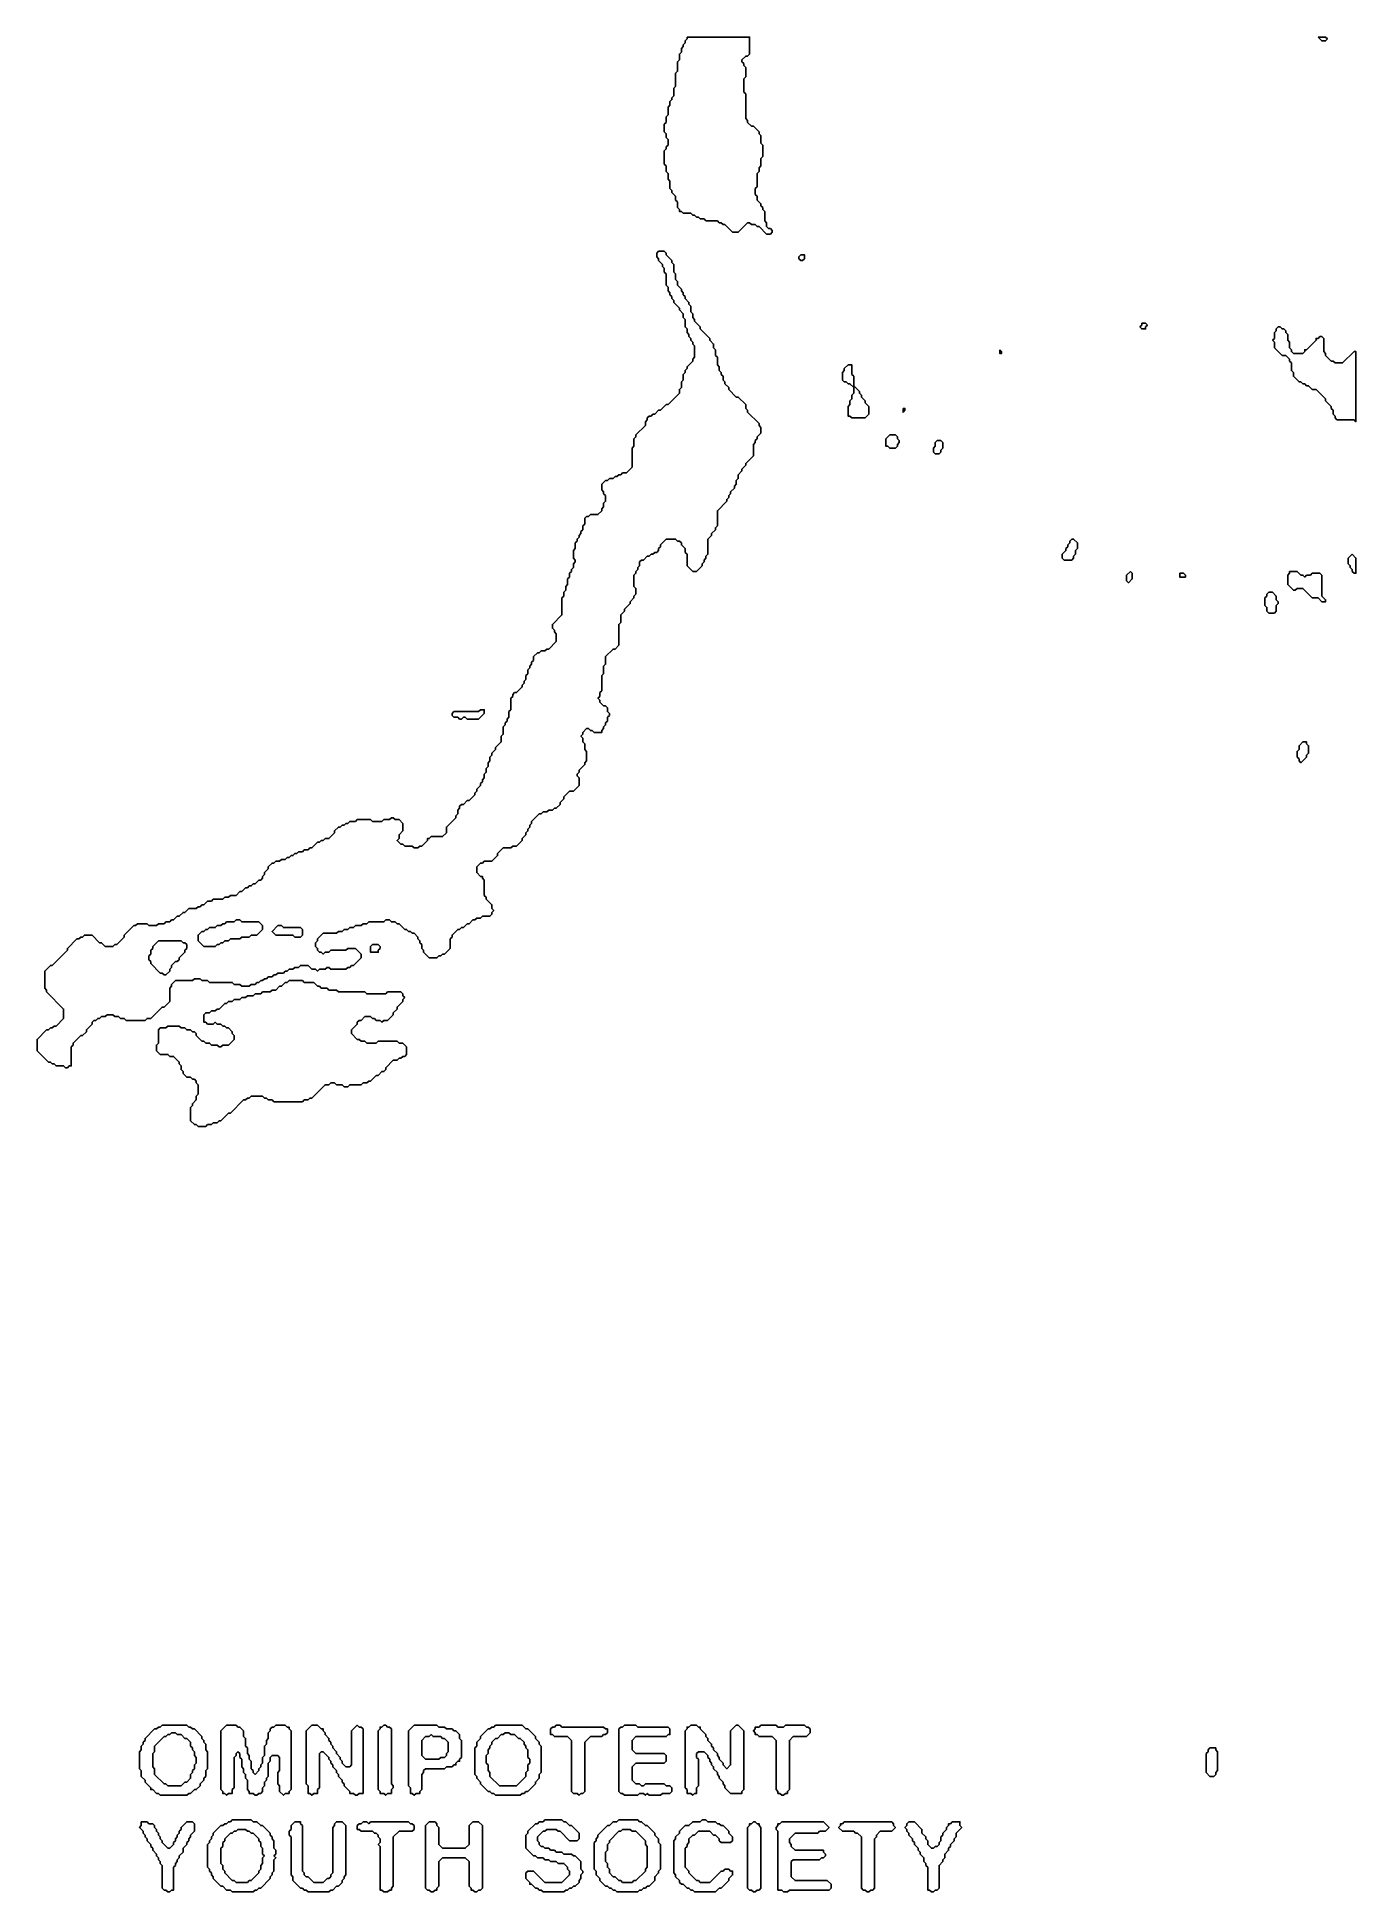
# Model space of a CAD drawing. Header units: millimetres. Extents: x 152 to 500, y 10 to 500.
import ezdxf

# ---------------------------------------------------------------- set-up
doc = ezdxf.new("R2010")
doc.units = ezdxf.units.MM

msp = doc.modelspace()

# ---------------------------------------------------------------- linework, layer by layer
for points in [[(323, 500), (323, 499.5), (322.5, 499), (322.5, 498.5), (322, 498), (322, 497.5), (321.5, 497), (321.5, 496), (321, 495.5), (321, 494), (320.5, 493.5), (320.5, 491), (320, 490.5), (320, 487), (319.5, 486.5), (319.5, 484.5), (319, 484), (319, 483.5), (318.5, 483), (318.5, 482), (318, 481.5), (318, 479.5), (317.5, 479), (317.5, 477.5), (317, 477), (317, 475), (317.5, 474.5), (317.5, 473.5), (318, 473), (318, 471.5), (317.5, 471), (317.5, 470.5), (317, 470), (317, 466.5), (317.5, 466), (317.5, 464.5), (318, 464), (318, 462.5), (318.5, 462), (318.5, 460), (319, 459.5), (319, 459), (320, 458), (320, 457), (320.5, 456.5), (320.5, 455), (321, 454.5), (321, 454), (321.5, 454), (322, 453.5), (324, 453.5), (324.5, 453), (325, 453), (325.5, 452.5), (326, 452.5), (326.5, 452), (327.5, 452), (328, 451.5), (331, 451.5), (331.5, 451), (332, 451), (332.5, 450.5), (333, 450.5), (335, 448.5), (336.5, 448.5), (339, 451), (339.5, 451), (340, 450.5), (341, 450.5), (341.5, 450), (342, 450), (344, 448), (345, 448), (345.5, 448.5), (345.5, 449), (345, 449.5), (344.5, 449.5), (344, 450), (344, 451), (343.5, 451.5), (343.5, 454), (343, 454.5), (343, 455), (342.5, 455.5), (342.5, 456), (341.5, 457), (341.5, 458), (341, 458.5), (341, 460), (341.5, 460.5), (341.5, 464), (342, 464.5), (342, 465.5), (342.5, 466), (342.5, 468), (343, 468.5), (343, 471.5), (342.5, 472), (342.5, 474), (342, 474.5), (342, 475), (340.5, 476.5), (340, 476.5), (339, 477.5), (339, 478), (338.5, 478.5), (338.5, 485), (338, 485.5), (338, 489), (338.5, 489.5), (338.5, 492), (338, 492.5), (338, 493), (337.5, 493.5), (337.5, 494), (338.5, 495), (339, 495), (339.5, 495.5), (339.5, 500)], [(489.5, 500), (490.5, 499), (491.5, 499), (492, 499.5), (491.5, 500)], [(315.5, 443.5), (315, 443), (315, 442), (315.5, 441.5), (315.5, 441), (316.5, 440), (316.5, 439.5), (317, 439), (317, 438), (317.5, 437.5), (317.5, 434.5), (318, 434), (318, 433), (318.5, 432.5), (318.5, 432), (319, 431.5), (319, 431), (319.5, 430.5), (319.5, 430), (321, 428.5), (321, 428), (322, 427), (322, 426), (322.5, 425.5), (322.5, 423.5), (323, 423), (323, 422), (323.5, 421.5), (323.5, 421), (324, 420.5), (324, 420), (324.5, 419.5), (324.5, 419), (325, 418.5), (325, 415.5), (324.5, 415), (324.5, 414.5), (323, 413), (323, 412.5), (322.5, 412), (322.5, 411.5), (322, 411), (322, 409.5), (321.5, 409), (321.5, 407.5), (321, 407), (321, 406), (318, 403), (317.5, 403), (316, 401.5), (315.5, 401.5), (314.5, 400.5), (314, 400.5), (313.5, 400), (313, 400), (312.5, 399.5), (312.5, 399), (312, 398.5), (312, 397.5), (309.5, 395), (309.5, 394.5), (309, 394), (309, 392), (308.5, 391.5), (308.5, 386.5), (307, 385), (306, 385), (305.5, 384.5), (305, 384.5), (304.5, 384), (304, 384), (303.5, 383.5), (302.5, 383.5), (302, 383), (301.5, 383), (300.5, 382), (300.5, 380.5), (301, 380), (301, 379.5), (301.5, 379), (301.5, 377.5), (301, 377), (301, 376), (300.5, 375.5), (300.5, 375), (299.5, 374), (297.5, 374), (297, 373.5), (296.5, 373.5), (296, 373), (296, 371.5), (295.5, 371), (295.5, 370), (295, 369.5), (295, 369), (294.5, 368.5), (294.5, 368), (294, 367.5), (294, 367), (293.5, 366.5), (293.5, 365), (293, 364.5), (293, 362.5), (293.5, 362), (293.5, 361.5), (293, 361), (293, 360), (292.5, 359.5), (292.5, 359), (292, 358.5), (292, 357.5), (291.5, 357), (291.5, 355.5), (291, 355), (291, 354), (290.5, 353.5), (290.5, 352.5), (290, 352), (290, 347.5), (287.5, 345), (287.5, 344), (288, 343.5), (288, 343), (288.5, 342.5), (288.5, 340.5), (286.5, 338.5), (286, 338.5), (285.5, 338), (284.5, 338), (284, 337.5), (283.5, 337.5), (282.5, 336.5), (282.5, 335.5), (282, 335), (282, 334.5), (281.5, 334), (281.5, 333.5), (281, 333), (281, 332), (280.5, 331.5), (280.5, 330.5), (280, 330), (280, 329.5), (279.5, 329), (279.5, 328.5), (278, 327), (277.5, 327), (277, 326.5), (277, 326), (276.5, 325.5), (276.5, 322.5), (276, 322), (276, 320.5), (275.5, 320), (275.5, 319.5), (275, 319), (275, 318.5), (274.5, 318), (274.5, 316), (274, 315.5), (274, 314), (272.5, 312.5), (272.5, 312), (271.5, 311), (271.5, 310.5), (271, 310), (271, 309), (270.5, 308.5), (270.5, 307.5), (270, 307), (270, 306), (269.5, 305.5), (269.5, 304.5), (269, 304), (269, 303.5), (268.5, 303), (268.5, 302.5), (267.5, 301.5), (267.5, 301), (267, 300.5), (267, 300), (265.5, 298.5), (265, 298.5), (264, 297.5), (263.5, 297.5), (263, 297), (263, 296.5), (262.5, 296), (262.5, 295), (262, 294.5), (262, 294), (259.5, 291.5), (259.5, 290), (258.5, 289), (255.5, 289), (255, 288.5), (254.5, 288.5), (254.5, 288), (253, 286.5), (252.5, 286.5), (252, 286), (251, 286), (250.5, 286.5), (248.5, 286.5), (248, 287), (247.5, 287), (246.5, 288), (247, 288.5), (247, 289.5), (248, 290.5), (248, 292.5), (247, 293.5), (246, 293.5), (245.5, 294), (245, 294), (244.5, 293.5), (243, 293.5), (242.5, 293), (240, 293), (239.5, 293.5), (236, 293.5), (235.5, 293), (234, 293), (233.5, 292.5), (233, 292.5), (232.5, 292), (232, 292), (231.5, 291.5), (231, 291.5), (230, 290.5), (230, 290), (228.5, 288.5), (227.5, 288.5), (227, 288), (226.5, 288), (226, 287.5), (225.5, 287.5), (224, 286), (223.5, 286), (223, 285.5), (222, 285.5), (221.5, 285), (220.5, 285), (220, 284.5), (219.5, 284.5), (219, 284), (218.5, 284), (218, 283.5), (217.5, 283.5), (217, 283), (216, 283), (215.5, 282.5), (214.5, 282.5), (214, 282), (213.5, 282), (212.5, 281), (212.5, 280.5), (211.5, 279.5), (211.5, 279), (211, 278.5), (211, 278), (210.5, 277.5), (210, 277.5), (209, 276.5), (208.5, 276.5), (208, 276), (207.5, 276), (207, 275.5), (206.5, 275.5), (205.5, 274.5), (205, 274.5), (204, 273.5), (202.5, 273.5), (202, 273), (201, 273), (200.5, 272.5), (198, 272.5), (197.5, 272), (196.5, 272), (195.5, 271), (195, 271), (194.5, 270.5), (194, 270.5), (193.5, 270), (191.5, 270), (190.5, 269), (190, 269), (189, 268), (188.5, 268), (187.5, 267), (187, 267), (186.5, 266.5), (185.5, 266.5), (185, 266), (183.5, 266), (183, 265.5), (181, 265.5), (180.5, 266), (178, 266), (177.5, 265.5), (177, 265.5), (174.5, 263), (174.5, 262.5), (172.5, 260.5), (172, 260.5), (171.5, 260), (169.5, 260), (168.5, 261), (168, 261), (166, 263), (164, 263), (163.5, 262.5), (163, 262.5), (162.5, 262), (162, 262), (159.5, 259.5), (159.5, 259), (155.5, 255), (155, 255), (153.5, 253.5), (153.5, 249), (154, 248.5), (154, 248), (158.5, 243.5), (158.5, 241), (156.5, 239), (156, 239), (155.5, 238.5), (155, 238.5), (154.5, 238), (154, 238), (151.5, 235.5), (151.5, 232.5), (154.5, 229.5), (155, 229.5), (155.5, 229), (156, 229), (156.5, 228.5), (158.5, 228.5), (159, 228), (159.5, 228), (160, 228.5), (160.5, 228.5), (160.5, 233.5), (161, 234), (161, 234.5), (163, 236.5), (163.5, 236.5), (164.5, 237.5), (164.5, 238), (166, 239.5), (166, 240), (166.5, 240.5), (167, 240.5), (167.5, 241), (168, 241), (168.5, 241.5), (169.5, 241.5), (170, 242), (171.5, 242), (172, 241.5), (173, 241.5), (173.5, 241), (174.5, 241), (175, 240.5), (180, 240.5), (180.5, 241), (181.5, 241), (184.5, 244), (185, 244), (186.5, 245.5), (186.5, 249), (187, 249.5), (187, 250), (188, 251), (192.5, 251), (193, 251.5), (194.5, 251.5), (195, 251), (196.5, 251), (197, 250.5), (203, 250.5), (203.5, 250), (205, 250), (205.5, 249.5), (207.5, 249.5), (208, 250), (209, 250), (209.5, 250.5), (210, 250.5), (210.5, 251), (211, 251), (211.5, 251.5), (212, 251.5), (212.5, 252), (213.5, 252), (214, 252.5), (214.5, 252.5), (215, 253), (216.5, 253), (217, 253.5), (217.5, 253.5), (218, 254), (219, 254), (219.5, 254.5), (220.5, 254.5), (221, 255), (223, 255), (224, 254), (225, 254), (225.5, 253.5), (226, 254), (227.5, 254), (228, 254.5), (228.5, 254.5), (229, 254), (233, 254), (233.5, 254.5), (234, 254.5), (234.5, 255), (235, 255), (237, 257), (237, 258), (235.5, 259.5), (233.5, 259.5), (233, 259), (229, 259), (228.5, 258.5), (227.5, 258.5), (227, 258), (226.5, 258.5), (226, 258.5), (225.5, 259), (225.5, 259.5), (225, 260), (225, 261), (225.5, 261.5), (225.5, 262), (227, 263.5), (230.5, 263.5), (231, 264), (232, 264), (232.5, 264.5), (233.5, 264.5), (234, 265), (235, 265), (235.5, 265.5), (237, 265.5), (237.5, 266), (238.5, 266), (239, 266.5), (243, 266.5), (243.5, 267), (244.5, 267), (245, 266.5), (246, 266.5), (246.5, 266), (247, 266), (248.5, 264.5), (249, 264.5), (249.5, 264), (250, 264), (250.5, 263.5), (251, 263.5), (252, 262.5), (252, 262), (252.5, 261.5), (252.5, 261), (253, 260.5), (253, 259.5), (253.5, 259), (253.5, 258.5), (255, 257), (257, 257), (257.5, 257.5), (258, 257.5), (258.5, 258), (259, 258), (260.5, 259.5), (260.5, 262), (261, 262.5), (261, 263), (262.5, 264.5), (263, 264.5), (263.5, 265), (264, 265), (265, 266), (265.5, 266), (266.5, 267), (267, 267), (267.5, 267.5), (268.5, 267.5), (269, 268), (271, 268), (271.5, 268.5), (271.5, 269), (272, 269.5), (271.5, 270), (271.5, 271), (270, 272.5), (270, 273), (269.5, 273.5), (269.5, 277.5), (269, 278), (269, 278.5), (268.5, 278.5), (267.5, 279.5), (267.5, 281), (268.5, 282), (269, 282), (269.5, 282.5), (271.5, 282.5), (273, 284), (273, 284.5), (274.5, 286), (276.5, 286), (277, 286.5), (278, 286.5), (279.5, 288), (279.5, 288.5), (280.5, 289.5), (280.5, 290), (281, 290.5), (281, 291), (281.5, 291.5), (281.5, 292), (282, 292.5), (282, 293), (284, 295), (284.5, 295), (285, 295.5), (286, 295.5), (286.5, 296), (287.5, 296), (288, 296.5), (288.5, 296.5), (289.5, 297.5), (289.5, 298), (290.5, 299), (290.5, 299.5), (292, 301), (293, 301), (294.5, 302.5), (294.5, 304.5), (294, 305), (294, 305.5), (294.5, 306), (294.5, 306.5), (296, 308), (296, 308.5), (296.5, 309), (296.5, 311.5), (296, 312), (296, 313.5), (295.5, 314), (295.5, 315), (295, 315.5), (295.5, 316), (295.5, 316.5), (296.5, 317.5), (297, 317.5), (297.5, 317), (298, 317), (298.5, 316.5), (300.5, 316.5), (300.5, 317), (301, 317.5), (301, 318), (301.5, 318.5), (301.5, 319), (302, 319.5), (302, 320.5), (302.5, 321), (302.5, 321.5), (302, 322), (302, 323), (301.5, 323.5), (301, 323.5), (300, 324.5), (300, 325), (299.5, 325.5), (300, 326), (300, 327), (300.5, 327.5), (300.5, 331.5), (301, 332), (301, 334), (301.5, 334.5), (301.5, 336.5), (303.5, 338.5), (304, 338.5), (305, 339.5), (305, 345), (305.5, 345.5), (305.5, 347.5), (306.5, 348.5), (306.5, 349), (308, 350.5), (308, 351), (309, 352), (309, 352.5), (309.5, 353), (309.5, 354.5), (309, 355), (309, 358), (309.5, 358.5), (309.5, 359), (310, 359.5), (310, 360), (310.5, 360.5), (310.5, 361.5), (311, 362), (311.5, 362), (312.5, 363), (313, 363), (313.5, 363.5), (314, 363.5), (314.5, 364), (315, 364), (315.5, 364.5), (315.5, 365), (316, 365.5), (316, 366), (317.5, 367.5), (320, 367.5), (320.5, 367), (321, 367), (321.5, 366.5), (321.5, 366), (322.5, 365), (322.5, 364), (323, 363.5), (323, 360.5), (324.5, 359), (325.5, 359), (327, 360.5), (327, 361), (327.5, 361.5), (327.5, 362), (328, 362.5), (328, 363), (328.5, 363.5), (328.5, 367.5), (329.5, 368.5), (329.5, 369), (330.5, 370), (330.5, 370.5), (331, 371), (331, 375), (333.5, 377.5), (333.5, 378), (334, 378.5), (334, 379), (334.5, 379.5), (334.5, 380), (335.5, 381), (335.5, 381.5), (336, 382), (336, 383), (336.5, 383.5), (336.5, 384.5), (337.5, 385.5), (337.5, 386), (338.5, 387), (338.5, 387.5), (340.5, 389.5), (340.5, 392.5), (341, 393), (341, 393.5), (341.5, 394), (341.5, 394.5), (342.5, 395.5), (342.5, 397), (342, 397.5), (342, 398), (339, 401), (339, 401.5), (338.5, 402), (338.5, 403), (336.5, 405), (336, 405), (334, 407), (334, 407.5), (333, 408.5), (333, 409), (332.5, 409.5), (332.5, 410.5), (332, 411), (332, 411.5), (331.5, 412), (331.5, 413), (331, 413.5), (331, 415.5), (330.5, 416), (330.5, 417.5), (330, 418), (330, 419), (329, 420), (329, 420.5), (326.5, 423), (326.5, 423.5), (325, 425), (325, 425.5), (324.5, 426), (324.5, 427), (324, 427.5), (324, 429), (323.5, 429.5), (323.5, 430), (322.5, 431), (322.5, 431.5), (322, 432), (322, 432.5), (321.5, 433), (321.5, 433.5), (320.5, 434.5), (320.5, 435.5), (320, 436), (320, 437.5), (319.5, 438), (319.5, 440), (319, 440.5), (319, 441), (317.5, 442.5), (317.5, 443), (317, 443.5)], [(353, 442.5), (352.5, 442), (352.5, 441.5), (353, 441), (353.5, 441), (354, 441.5), (354, 442.5)], [(443, 424.5), (443, 424), (442.5, 423.5), (443, 423), (444, 423), (444, 423.5), (444.5, 424), (444, 424.5)], [(479, 423.5), (478.5, 423), (478.5, 422.5), (478, 422), (478, 420.5), (477.5, 420), (478, 419.5), (478, 418), (480, 416), (481, 416), (482, 415), (482, 414.5), (482.5, 414), (482.5, 412), (483, 411.5), (483, 410.5), (484.5, 409), (485, 409), (485.5, 408.5), (486, 408.5), (486.5, 408), (487, 408), (488, 407), (489, 407), (491.5, 404.5), (491.5, 404), (493, 402.5), (493, 402), (493.5, 401.5), (493.5, 400.5), (494, 400), (494, 399.5), (494.5, 399), (499, 399), (499.5, 398.5), (499.5, 417), (499, 417), (496, 414), (494, 414), (493.5, 414.5), (493, 414.5), (491.5, 416), (491.5, 416.5), (491, 417), (491, 420.5), (490.5, 421), (490, 421), (489.5, 420.5), (489, 420.5), (489, 420), (486.5, 417.5), (486, 417.5), (486, 417), (485.5, 416.5), (483, 416.5), (482.5, 417), (482.5, 417.5), (482, 418), (482, 419.5), (481.5, 420), (481.5, 421.5), (481, 422), (481, 422.5), (480.5, 423), (480, 423), (479.5, 423.5)], [(405.5, 417.5), (405.5, 416.5), (406, 416.5), (406, 417)], [(365.5, 413.5), (364.5, 412.5), (364.5, 412), (364, 411.5), (364, 409.5), (364.5, 409), (365, 409), (365.5, 408.5), (366, 408.5), (367, 407.5), (367, 406), (366.5, 405.5), (366.5, 404.5), (366, 404), (366, 403), (365.5, 402.5), (365.5, 400), (366, 400), (366.5, 399.5), (370, 399.5), (371, 400.5), (371, 402.5), (370, 403.5), (370, 404), (369, 405), (369, 405.5), (368.5, 406), (368.5, 406.5), (367, 408), (367, 410.5), (366.5, 411), (366.5, 413.5)], [(380, 402), (380, 401), (380.5, 401.5), (380.5, 402)], [(376.5, 395), (375.5, 394), (375.5, 392), (376, 392), (376.5, 391.5), (378, 391.5), (378.5, 392), (378.5, 392.5), (379, 393), (379, 393.5), (378.5, 394), (378.5, 394.5), (378, 395)], [(389, 393.5), (388.5, 393), (388.5, 392), (388, 391.5), (388, 390.5), (388.5, 390), (389.5, 390), (390, 390.5), (390, 391), (390.5, 391.5), (390.5, 393), (390, 393.5)], [(424.5, 367.5), (424, 367), (424, 366.5), (423.5, 366), (423.5, 365.5), (423, 365), (423, 364.5), (422, 363.5), (422, 362.5), (422.5, 362), (424.5, 362), (425, 362.5), (425, 363), (425.5, 363.5), (425.5, 364.5), (426, 365), (426, 366.5), (425, 367.5)], [(498.5, 363.5), (497.5, 362.5), (497.5, 361), (498, 360.5), (498, 360), (498.5, 359.5), (498.5, 359), (499, 358.5), (499.5, 358.5), (499.5, 362.5)], [(440, 359), (439, 358), (439, 356.5), (439.5, 356), (440.5, 357), (440.5, 358.5)], [(453, 358.5), (453, 357.5), (454.5, 357.5), (454.5, 358), (454, 358.5)], [(482, 359), (482, 358.5), (481.5, 358), (481.5, 355.5), (483, 354), (483.5, 354), (484, 354.5), (485.5, 354.5), (488, 352), (489.5, 352), (490.5, 351), (491.5, 351), (491.5, 351.5), (490.5, 352.5), (490.5, 358), (490, 358.5), (488, 358.5), (487.5, 358), (486.5, 358), (486, 357.5), (485.5, 358), (485, 358), (484, 359)], [(476.5, 353.5), (476, 353), (476, 352.5), (475.5, 352), (475.5, 350), (476, 349.5), (476, 348.5), (476.5, 348), (478, 348), (478.5, 348.5), (478.5, 350), (479, 350.5), (479, 351), (478.5, 351.5), (478.5, 352.5), (477.5, 353.5)], [(268.5, 322.5), (268, 322), (261.5, 322), (261, 321.5), (261, 321), (261.5, 320.5), (262.5, 320.5), (263, 320), (263.5, 320), (264, 320.5), (264.5, 320.5), (265, 320), (268, 320), (269.5, 321.5), (269.5, 322.5)], [(485.5, 314), (484.5, 313), (484.5, 312), (484, 311.5), (484, 310), (484.5, 309.5), (484.5, 309), (485, 308.5), (486.5, 310), (486.5, 310.5), (487, 311), (487, 313), (486.5, 313.5), (486.5, 314)], [(203.5, 266.5), (204, 267), (205, 267), (205.5, 266.5), (210, 266.5), (211, 265.5), (211, 264.5), (209.5, 263), (208, 263), (207.5, 262.5), (205.5, 262.5), (205, 262), (202.5, 262), (202, 261.5), (201, 261.5), (200.5, 261), (200, 261), (199.5, 260.5), (199, 260.5), (198.5, 260), (195.5, 260), (194, 261.5), (194, 263), (195, 264), (195.5, 264), (196, 264.5), (196.5, 264.5), (197, 265), (198.5, 265), (199, 265.5), (200, 265.5), (200.5, 266), (201, 266), (201.5, 266.5)], [(215, 265.5), (216, 265.5), (216.5, 265), (221, 265), (221.5, 264.5), (221.5, 263), (221, 262.5), (219.5, 262.5), (219, 263), (214.5, 263), (213.5, 264)], [(183.5, 261.5), (189.5, 261.5), (190, 261), (190.5, 261), (191, 260.5), (191, 259.5), (190.5, 259), (190.5, 258.5), (189, 257), (189, 256.5), (188.5, 256), (188, 256), (187, 255), (187, 254.5), (186.5, 254), (186.5, 253.5), (185.5, 252.5), (185, 252.5), (184.5, 253), (184, 253), (181.5, 255.5), (181.5, 256), (181, 256.5), (181, 257.5), (181.5, 258), (181.5, 259), (182, 259.5), (182, 260)], [(240, 260.5), (239.5, 260), (239.5, 258.5), (241.5, 258.5), (241.5, 259), (242, 259.5), (242, 260), (241.5, 260.5)], [(218, 251), (217.5, 250.5), (217, 250.5), (216, 249.5), (215.5, 249.5), (214.5, 248.5), (213.5, 248.5), (213, 248), (211, 248), (210.5, 247.5), (209, 247.5), (208.5, 247), (207, 247), (206.5, 246.5), (205.5, 246.5), (205, 246), (203.5, 246), (203, 245.5), (202, 245.5), (201.5, 245), (201, 245), (199.5, 243.5), (199, 243.5), (198.5, 243), (197.5, 243), (197, 242.5), (196, 242.5), (195.5, 242), (195.5, 240), (196, 240), (196.5, 239.5), (198, 239.5), (198.5, 240), (199, 239.5), (200, 239.5), (200.5, 239), (201, 239), (201.5, 238.5), (202, 238.5), (203, 237.5), (203, 237), (203.5, 236.5), (203.5, 235.5), (202, 234), (200.5, 234), (200, 233.5), (199.5, 233.5), (199, 234), (197.5, 234), (197, 234.5), (196, 234.5), (195.5, 235), (195, 235), (193.5, 236.5), (193.5, 237), (193, 237.5), (192.5, 237.5), (192, 238), (191, 238), (190.5, 238.5), (189.5, 238.5), (189, 239), (186, 239), (185.5, 238.5), (184, 238.5), (183.5, 238), (183.5, 234.5), (183, 234), (183, 232.5), (184, 231.5), (186, 231.5), (186.5, 231), (187.5, 231), (189, 229.5), (189, 229), (189.5, 228.5), (189.5, 227.5), (190, 227), (190, 226.5), (191, 225.5), (192, 225.5), (192.5, 225), (193, 225), (193.5, 224.5), (193.5, 224), (194, 223.5), (194, 221), (193.5, 220.5), (193.5, 219.5), (192.5, 218.5), (192.5, 218), (192, 217.5), (192, 214), (193, 213), (193.5, 213), (194, 212.5), (196, 212.5), (196.5, 213), (197.5, 213), (198, 213.5), (199, 213.5), (199.5, 214), (200, 214), (202, 216), (202.5, 216), (206, 219.5), (206.5, 219.5), (207, 220), (207.5, 220), (208, 220.5), (211, 220.5), (211.5, 220), (212, 220), (212.5, 219.5), (213.5, 219.5), (214, 219), (221.5, 219), (222, 219.5), (223, 219.5), (223.5, 220), (224, 220), (227.5, 223.5), (228.5, 223.5), (229, 224), (230, 224), (230.5, 223.5), (232, 223.5), (232.5, 223), (233.5, 223), (234, 223.5), (237, 223.5), (237.5, 224), (238.5, 224), (239, 224.5), (239.5, 224.5), (241, 226), (241.5, 226), (242.5, 227), (243, 227), (243.5, 227.5), (243.5, 228), (245.5, 230), (246.5, 230), (247, 230.5), (247.5, 230.5), (248, 231), (248.5, 231), (249, 231.5), (249, 233.5), (248, 234.5), (247, 234.5), (246.5, 235), (241.5, 235), (241, 234.5), (238.5, 234.5), (238, 235), (237, 235), (236.5, 235.5), (236, 235.5), (234.5, 237), (234.5, 238), (236, 239.5), (236, 240), (236.5, 240.5), (237, 240.5), (238, 241.5), (239.5, 241.5), (240, 241), (240.5, 241), (241, 240.5), (242, 240.5), (242.5, 240), (243, 240.5), (244, 240.5), (245.5, 242), (245.5, 242.5), (246.5, 243.5), (246.5, 244), (248, 245.5), (248, 246), (248.5, 246.5), (248, 247), (248, 247.5), (247.5, 248), (244, 248), (243.5, 247.5), (238.5, 247.5), (238, 248), (231, 248), (230.5, 248.5), (228.5, 248.5), (228, 249), (226.5, 249), (226, 249.5), (225.5, 249.5), (224.5, 250.5), (222, 250.5), (221.5, 251)], [(184.5, 54.5), (184, 54), (183.5, 54), (183, 53.5), (182.5, 53.5), (180, 51), (180, 50.5), (179.5, 50), (179.5, 49.5), (179, 49), (179, 48), (178.5, 47.5), (178.5, 43), (179, 42.5), (179, 41), (180, 40), (180, 39.5), (181.5, 38), (181.5, 37.5), (182, 37.5), (183, 36.5), (183.5, 36.5), (184, 36), (191, 36), (191.5, 36.5), (192, 36.5), (193, 37.5), (193.5, 37.5), (194.5, 38.5), (194.5, 39), (195.5, 40), (195.5, 40.5), (196, 41), (196, 42.5), (196.5, 43), (196.5, 47.5), (196, 48), (196, 49.5), (195.5, 50), (195.5, 50.5), (195, 51), (195, 51.5), (193, 53.5), (192.5, 53.5), (192, 54), (191.5, 54), (191, 54.5)], [(201.5, 54.5), (200, 53), (200, 37.5), (200.5, 37), (200.5, 36.5), (201, 36.5), (201.5, 36), (202, 36.5), (203, 36.5), (203, 37.5), (203.5, 38), (203.5, 46), (204, 46.5), (204, 47), (204.5, 47.5), (205, 47), (205, 46), (205.5, 45.5), (205.5, 43.5), (206, 43), (206, 42), (206.5, 41.5), (206.5, 40.5), (207, 40), (207, 37.5), (207.5, 37), (207.5, 36.5), (208.5, 36.5), (209, 36), (209.5, 36), (210, 36.5), (210.5, 36.5), (211, 37), (211, 38), (211.5, 38.5), (211.5, 39.5), (212, 40), (212, 40.5), (212.5, 41), (212.5, 44.5), (213, 45), (213, 46), (213.5, 46.5), (215, 46.5), (215.5, 46), (215.5, 42.5), (215, 42), (215, 39), (215.5, 38.5), (215.5, 37), (216.5, 36), (217, 36.5), (218, 36.5), (218, 37), (218.5, 37.5), (218.5, 53), (218, 53.5), (218, 54), (217.5, 54), (217, 54.5), (214.5, 54.5), (214, 54), (213.5, 54), (213, 53.5), (213, 53), (212.5, 52.5), (212.5, 51), (212, 50.5), (212, 49.5), (211.5, 49), (211.5, 46.5), (211, 46), (211, 44.5), (210.5, 44), (210.5, 43.5), (210, 43), (210, 42.5), (209, 41.5), (208.5, 42), (208.5, 42.5), (208, 43), (208, 45), (207.5, 45.5), (207.5, 46.5), (207, 47), (207, 48.5), (206.5, 49), (206.5, 51), (206, 51.5), (206, 53), (205, 54), (204.5, 54), (204, 54.5)], [(224, 54.5), (222.5, 53), (222.5, 39), (223, 38.5), (223, 36.5), (223.5, 36.5), (224, 36), (224.5, 36.5), (225.5, 36.5), (225.5, 37.5), (226, 38), (226, 47), (226.5, 47.5), (227, 47.5), (228.5, 46), (228.5, 45.5), (229, 45), (229, 44.5), (229.5, 44), (229.5, 43.5), (230.5, 42.5), (230.5, 42), (231, 41.5), (231, 41), (232, 40), (232, 39.5), (232.5, 39), (232.5, 38.5), (234, 37), (234, 36.5), (235, 36.5), (235.5, 36), (236, 36), (236.5, 36.5), (237.5, 36.5), (237.5, 53.5), (237, 54), (236.5, 54), (236, 54.5), (234.5, 53), (234.5, 44), (234, 43.5), (233, 43.5), (232, 44.5), (232, 45), (231.5, 45.5), (231.5, 46), (230.5, 47), (230.5, 47.5), (229.5, 48.5), (229.5, 49), (229, 49.5), (229, 50), (228.5, 50.5), (228.5, 51), (227.5, 52), (227.5, 52.5), (227, 53), (227, 53.5), (226.5, 53.5), (225.5, 54.5)], [(243, 54.5), (242.5, 54), (242, 54), (242, 53.5), (241.5, 53), (241.5, 37.5), (242, 37), (242, 36.5), (243, 36.5), (243.5, 36), (244, 36.5), (245, 36.5), (245, 37.5), (245.5, 38), (245.5, 38.5), (245, 39), (245, 53.5), (244.5, 54), (244, 54), (243.5, 54.5)], [(251, 54.5), (249.5, 53), (249.5, 38.5), (250, 38), (250, 36.5), (250.5, 36.5), (251, 36), (251.5, 36.5), (252.5, 36.5), (252.5, 37), (253, 37.5), (253, 41.5), (253.5, 42), (253.5, 42.5), (254, 43), (259, 43), (259.5, 43.5), (261, 43.5), (261.5, 44), (262, 44), (262, 44.5), (262.5, 45), (263, 45), (263, 45.5), (263.5, 46), (263.5, 50.5), (263, 51), (263, 52), (262, 53), (261.5, 53), (261, 53.5), (259.5, 53.5), (259, 54), (257.5, 54), (257, 54.5)], [(272.5, 54.5), (272, 54), (271.5, 54), (271, 53.5), (270.5, 53.5), (268.5, 51.5), (268.5, 51), (267.5, 50), (267.5, 49), (267, 48.5), (267, 41.5), (267.5, 41), (267.5, 40.5), (268.5, 39.5), (268.5, 39), (270.5, 37), (271, 37), (271.5, 36.5), (272, 36.5), (272.5, 36), (279, 36), (279.5, 36.5), (280, 36.5), (280.5, 37), (281, 37), (283, 39), (283, 39.5), (284, 40.5), (284, 41.5), (284.5, 42), (284.5, 49), (284, 49.5), (284, 50), (283, 51), (283, 51.5), (281, 53.5), (280.5, 53.5), (279.5, 54.5)], [(288.5, 54.5), (288, 54), (287.5, 54), (287, 53.5), (287, 52), (287.5, 52), (288, 51.5), (291.5, 51.5), (292.5, 50.5), (292.5, 37), (293, 36.5), (294, 36.5), (294.5, 36), (295, 36.5), (295.5, 36.5), (296, 37), (296, 50), (297.5, 51.5), (300.5, 51.5), (301, 52), (301.5, 52), (302, 52.5), (302, 53.5), (301.5, 53.5), (301, 54), (290, 54), (289.5, 54.5)], [(306.5, 54.5), (306, 54), (305.5, 54), (305, 53.5), (305, 37), (305.5, 36.5), (306, 36.5), (306.5, 36), (310, 36), (310.5, 36.5), (311.5, 36.5), (312, 36), (312.5, 36.5), (313, 36), (316, 36), (316.5, 36.5), (318.5, 36.5), (319, 37), (319, 38), (318.5, 38.5), (317.5, 38.5), (317, 39), (312, 39), (311.5, 38.5), (311, 38.5), (310.5, 39), (309.5, 39), (308.5, 40), (308.5, 43.5), (309.5, 44.5), (317, 44.5), (317.5, 45), (317.5, 46.5), (317, 47), (309.5, 47), (308.5, 48), (308.5, 50.5), (309.5, 51.5), (317.5, 51.5), (318, 52), (318.5, 52), (318.5, 53.5), (318, 54), (310, 54), (309.5, 54.5)], [(324, 54.5), (323.5, 54), (323, 54), (323, 53.5), (322.5, 53), (322.5, 38), (323, 37.5), (323, 36.5), (324, 36.5), (324.5, 36), (325, 36.5), (325.5, 36.5), (325.5, 38), (326, 38.5), (326, 45.5), (325.5, 46), (325.5, 47), (326, 47.5), (327.5, 47.5), (328.5, 46.5), (328.5, 46), (329, 45.5), (329, 45), (329.5, 44.5), (329.5, 44), (330, 43.5), (330, 43), (331, 42), (331, 41.5), (331.5, 41), (331.5, 40.5), (332.5, 39.5), (332.5, 39), (333, 38.5), (333, 38), (334.5, 36.5), (337.5, 36.5), (337.5, 37), (338, 37.5), (338, 53), (336.5, 54.5), (336, 54.5), (334.5, 53), (334.5, 44), (333.5, 43), (332.5, 44), (332.5, 44.5), (331.5, 45.5), (331.5, 46), (331, 46.5), (331, 47), (330, 48), (330, 48.5), (329.5, 49), (329.5, 49.5), (328.5, 50.5), (328.5, 51), (328, 51.5), (328, 52), (326.5, 53.5), (326.5, 54), (326, 54), (325.5, 54.5)], [(342.5, 54.5), (342, 54), (341, 54), (341, 53.5), (340.5, 53), (341, 52.5), (341, 52), (341.5, 52), (342, 51.5), (345.5, 51.5), (346.5, 50.5), (346.5, 37.5), (347, 37), (347, 36.5), (347.5, 36.5), (348, 36), (348.5, 36), (349, 36.5), (349.5, 36.5), (349.5, 37), (350, 37.5), (350, 50.5), (351, 51.5), (354.5, 51.5), (355.5, 52.5), (355.5, 53.5), (355, 54), (354.5, 54), (354, 54.5), (349, 54.5), (348.5, 54), (347, 54), (346.5, 54.5)], [(186.5, 52), (187, 52.5), (188, 52.5), (188.5, 52), (189.5, 52), (190.5, 51), (191, 51), (192, 50), (192, 49), (192.5, 48.5), (192.5, 48), (193, 47.5), (193, 46.5), (193.5, 46), (193.5, 44.5), (193, 44), (193, 43), (192.5, 42.5), (192.5, 42), (192, 41.5), (192, 40.5), (191, 39.5), (190.5, 39.5), (189.5, 38.5), (186, 38.5), (185.5, 39), (185, 39), (182.5, 41.5), (182.5, 43), (182, 43.5), (182, 47), (182.5, 47.5), (182.5, 49), (185, 51.5), (185.5, 51.5), (186, 52)], [(255, 51.5), (255.5, 52), (256, 51.5), (258, 51.5), (258.5, 51), (259, 51), (260, 50), (260, 47.5), (259.5, 47), (259.5, 46.5), (259, 46), (258, 46), (257.5, 45.5), (254, 45.5), (253, 46.5), (253, 50.5), (254, 51.5)], [(274.5, 52), (275, 52.5), (276, 52.5), (276.5, 52), (277.5, 52), (278.5, 51), (279, 51), (280, 50), (280, 49.5), (280.5, 49), (280.5, 48.5), (281, 48), (281, 46), (281.5, 45.5), (281.5, 44.5), (281, 44), (281, 42.5), (280.5, 42), (280.5, 41), (278, 38.5), (273.5, 38.5), (271, 41), (271, 42), (270.5, 42.5), (270.5, 44), (270, 44.5), (270, 46.5), (270.5, 47), (270.5, 48), (271, 48.5), (271, 49), (271.5, 49.5), (271.5, 50), (272.5, 51), (273, 51), (274, 52)], [(461, 48.5), (460.5, 48), (460.5, 47.5), (460, 47), (460, 42), (461, 41), (462, 41), (462.5, 41.5), (462.5, 42), (463, 42.5), (463, 47.5), (462.5, 48), (462.5, 48.5)], [(203, 29.5), (202.5, 29), (202, 29), (201.5, 28.5), (201, 28.5), (200.5, 28), (200, 28), (198, 26), (198, 25.5), (197.5, 25), (197.5, 24.5), (197, 24), (197, 23.5), (196.5, 23), (196.5, 17), (197, 16.5), (197, 16), (197.5, 15.5), (197.5, 15), (198, 14.5), (198, 14), (200, 12), (200.5, 12), (201.5, 11), (202.5, 11), (203, 10.5), (208.5, 10.5), (209, 11), (209.5, 11), (210, 11.5), (210.5, 11.5), (213, 14), (213, 14.5), (213.5, 15), (213.5, 15.5), (214, 16), (214, 19), (214.5, 19.5), (214, 20), (214.5, 20.5), (214.5, 21.5), (214, 22), (214, 24), (213.5, 24.5), (213.5, 25), (213, 25.5), (213, 26), (211, 28), (210.5, 28), (209.5, 29), (208.5, 29), (208, 29.5)], [(285.5, 29.5), (285, 29), (284, 29), (283.5, 28.5), (283, 28.5), (281, 26.5), (281, 26), (280.5, 25.5), (280.5, 22), (282.5, 20), (283, 20), (283.5, 19.5), (285, 19.5), (285.5, 19), (286.5, 19), (287, 18.5), (288.5, 18.5), (289, 18), (290.5, 18), (291.5, 17), (291.5, 16.5), (292, 16), (292, 15), (290, 13), (285.5, 13), (282.5, 16), (281, 16), (280.5, 15.5), (280.5, 14), (281.5, 13), (281.5, 12.5), (282, 12.5), (283, 11.5), (283.5, 11.5), (284, 11), (284.5, 11), (285, 10.5), (290.5, 10.5), (291, 11), (291.5, 11), (292, 11.5), (292.5, 11.5), (293, 12), (293.5, 12), (294.5, 13), (294.5, 13.5), (295, 14), (295, 15), (295.5, 15.5), (295.5, 16), (295, 16.5), (295, 18.5), (293.5, 20), (293, 20), (292.5, 20.5), (290.5, 20.5), (290, 21), (288.5, 21), (288, 21.5), (287, 21.5), (286.5, 22), (285.5, 22), (285, 22.5), (284.5, 22.5), (284, 23), (284, 23.5), (283.5, 24), (283.5, 25), (285, 26.5), (285.5, 26.5), (286, 27), (288.5, 27), (289, 26.5), (289.5, 26.5), (292, 24), (294, 24), (294.5, 24.5), (294.5, 26), (292.5, 28), (292, 28), (291, 29), (290.5, 29), (290, 29.5)], [(305, 29.5), (304.5, 29), (303.5, 29), (302.5, 28), (302, 28), (299.5, 25.5), (299.5, 25), (299, 24.5), (299, 24), (298.5, 23.5), (298.5, 16.5), (299, 16), (299, 15), (300, 14), (300, 13.5), (301.5, 12), (302, 12), (302.5, 11.5), (303, 11.5), (303.5, 11), (304, 11), (304.5, 10.5), (310, 10.5), (310.5, 11), (311, 11), (311.5, 11.5), (312, 11.5), (312.5, 12), (313, 12), (314.5, 13.5), (314.5, 14.5), (315.5, 15.5), (315.5, 16), (316, 16.5), (316, 23), (315.5, 23.5), (315.5, 24.5), (314.5, 25.5), (314.5, 26), (312.5, 28), (312, 28), (311, 29), (310.5, 29), (310, 29.5)], [(327, 29.5), (326.5, 29), (324.5, 29), (323.5, 28), (322.5, 28), (321, 26.5), (321, 26), (320, 25), (320, 24.5), (319.5, 24), (319.5, 15.5), (320, 15), (320, 14.5), (321, 13.5), (321, 13), (321.5, 12.5), (322, 12.5), (323, 11.5), (323.5, 11.5), (324, 11), (324.5, 11), (325, 10.5), (330.5, 10.5), (331.5, 11.5), (332, 11.5), (334, 13.5), (334, 14), (335, 15), (335, 16), (334.5, 16), (334, 16.5), (333, 16.5), (332.5, 16), (332, 16), (329, 13), (326.5, 13), (326, 13.5), (325.5, 13.5), (323.5, 15.5), (323.5, 16), (322.5, 17), (322.5, 22), (323, 22.5), (323, 23), (323.5, 23.5), (323.5, 24.5), (324.5, 25.5), (325, 25.5), (326, 26.5), (329, 26.5), (330, 25.5), (330.5, 25.5), (331.5, 24.5), (331.5, 24), (332, 23.5), (334.5, 23.5), (335, 24), (335, 25), (334, 26), (334, 26.5), (332.5, 28), (332, 28), (331.5, 28.5), (331, 28.5), (330.5, 29), (328.5, 29), (328, 29.5)], [(179, 29), (179, 28), (178.5, 27.5), (179.5, 26.5), (179.5, 26), (180, 25.5), (180, 25), (180.5, 24.5), (180.5, 24), (181.5, 23), (181.5, 22.5), (182, 22), (182, 21.5), (183, 20.5), (183, 20), (183.5, 19.5), (183.5, 19), (184, 18.5), (184, 18), (184.5, 17.5), (184.5, 11.5), (185, 11), (185.5, 11), (186, 10.5), (186.5, 10.5), (187, 11), (187.5, 11), (187.5, 17), (188, 17.5), (188, 18), (188.5, 18.5), (188.5, 19), (189, 19.5), (189, 20), (190, 21), (190, 22), (191, 23), (191, 23.5), (191.5, 24), (191.5, 24.5), (192, 25), (192, 25.5), (193, 26.5), (193, 28.5), (192.5, 29), (191, 29), (189.5, 27.5), (189.5, 27), (189, 26.5), (189, 26), (188.5, 25.5), (188.5, 25), (188, 24.5), (188, 24), (187.5, 23.5), (187.5, 23), (186.5, 22), (186, 22), (184.5, 23.5), (184.5, 24), (184, 24.5), (184, 25), (183.5, 25.5), (183.5, 26), (183, 26.5), (183, 27), (182.5, 27.5), (182.5, 28), (182, 28.5), (181, 28.5), (180.5, 29)], [(204, 26.5), (204.5, 27), (206.5, 27), (207, 26.5), (207.5, 26.5), (208, 26), (208.5, 26), (210, 24.5), (210, 24), (210.5, 23.5), (210.5, 22.5), (211, 22), (211, 20.5), (211.5, 20), (211, 19.5), (211, 18), (210.5, 17.5), (210.5, 16.5), (210, 16), (210, 15.5), (208, 13.5), (207.5, 13.5), (207, 13), (204, 13), (203.5, 13.5), (203, 13.5), (201, 15.5), (201, 16), (200.5, 16.5), (200.5, 17.5), (200, 18), (200, 22), (200.5, 22.5), (200.5, 23.5), (201, 24), (201, 24.5), (202.5, 26), (203, 26), (203.5, 26.5)], [(219.5, 29), (218.5, 28), (218.5, 27), (218, 26.5), (218, 25.5), (218.5, 25), (218.5, 15), (219, 14.5), (219, 13.5), (221, 11.5), (221.5, 11.5), (222, 11), (222.5, 11), (223, 10.5), (228.5, 10.5), (229, 11), (229.5, 11), (230.5, 12), (231, 12), (232, 13), (232, 13.5), (232.5, 14), (232.5, 14.5), (233, 15), (233, 28), (232, 29), (230.5, 29), (230, 28.5), (230, 28), (229.5, 27.5), (229.5, 15.5), (229, 15), (229, 14.5), (228.5, 14), (228, 14), (227, 13), (224.5, 13), (223, 14.5), (222.5, 14.5), (222, 15), (222, 15.5), (221.5, 16), (221.5, 28), (221, 28.5), (221, 29)], [(237.5, 29), (237, 28.5), (236.5, 28.5), (236, 28), (236, 27), (236.5, 27), (237, 26.5), (240, 26.5), (240.5, 26), (241, 26), (241.5, 25.5), (241.5, 25), (242, 24.5), (242, 23.5), (241.5, 23), (242, 22.5), (242, 11), (242.5, 11), (243, 10.5), (244, 10.5), (244.5, 11), (245, 11), (245, 11.5), (245.5, 12), (245.5, 25), (247, 26.5), (250.5, 26.5), (251, 27), (251, 28), (250.5, 28.5), (250, 28.5), (249.5, 29), (239.5, 29), (239, 28.5), (238.5, 29)], [(255, 29), (254, 28), (254, 11.5), (254.5, 11), (255, 11), (255.5, 10.5), (256, 10.5), (256.5, 11), (257, 11), (257, 11.5), (257.5, 12), (257.5, 18.5), (258.5, 19.5), (264.5, 19.5), (265.5, 18.5), (265.5, 12), (266, 11.5), (266, 11), (266.5, 11), (267, 10.5), (267.5, 10.5), (268, 11), (268.5, 11), (269, 11.5), (269, 28), (268, 29), (266.5, 29), (265.5, 28), (265.5, 23), (264.5, 22), (258.5, 22), (257.5, 23), (257.5, 27.5), (257, 28), (257, 28.5), (256.5, 29)], [(305.5, 26.5), (306, 27), (308, 27), (308.5, 26.5), (309.5, 26.5), (312, 24), (312, 23), (312.5, 22.5), (312.5, 17), (312, 16.5), (312, 16), (309.5, 13.5), (309, 13.5), (308.5, 13), (306, 13), (305.5, 13.5), (305, 13.5), (304, 14.5), (303.5, 14.5), (302.5, 15.5), (302.5, 16.5), (302, 17), (302, 18), (301.5, 18.5), (301.5, 21), (302, 21.5), (302, 23), (302.5, 23.5), (302.5, 24), (305, 26.5)], [(340.5, 29), (340, 28.5), (339.5, 28.5), (339.5, 28), (339, 27.5), (339, 11.5), (339.5, 11), (340, 11), (340.5, 10.5), (341, 10.5), (341.5, 11), (342, 11), (342.5, 11.5), (342.5, 27.5), (342, 28), (342, 28.5), (341.5, 28.5), (341, 29)], [(348, 29), (347.5, 28.5), (347, 28.5), (347, 28), (346.5, 27.5), (346.5, 27), (347, 26.5), (347, 11), (348, 11), (348.5, 10.5), (349.5, 10.5), (350, 11), (360.5, 11), (361, 11.5), (361, 12.5), (360, 13.5), (351.5, 13.5), (350.5, 14.5), (350.5, 18.5), (351, 19), (358, 19), (358.5, 19.5), (359, 19.5), (359.5, 20), (359.5, 20.5), (359, 21), (359, 21.5), (351.5, 21.5), (350.5, 22.5), (350.5, 23), (350, 23.5), (350, 24.5), (351.5, 26), (357.5, 26), (358, 26.5), (359.5, 26.5), (360.5, 27.5), (359, 29)], [(364.5, 29), (364, 28.5), (363.5, 28.5), (363.5, 28), (363, 27.5), (364, 26.5), (367, 26.5), (367.5, 26), (368, 26), (369, 25), (369, 11.5), (369.5, 11), (370, 11), (370.5, 10.5), (371, 10.5), (371.5, 11), (372, 11), (372.5, 11.5), (372.5, 24.5), (373, 25), (373, 25.5), (374, 26.5), (377, 26.5), (378, 27.5), (377.5, 28), (377.5, 28.5), (377, 29)], [(381.5, 29), (381, 28.5), (381, 28), (380.5, 27.5), (381, 27), (381, 26.5), (381.5, 26), (381.5, 25.5), (382.5, 24.5), (382.5, 24), (383, 23.5), (383, 23), (384, 22), (384, 21.5), (384.5, 21), (384.5, 20.5), (385.5, 19.5), (385.5, 18.5), (386, 18), (386, 17.5), (386.5, 17), (386.5, 11), (387, 11), (387.5, 10.5), (388, 10.5), (388.5, 11), (389, 11), (389.5, 11.5), (389.5, 17.5), (390.5, 18.5), (390.5, 19), (391, 19.5), (391, 20.5), (392, 21.5), (392, 22), (392.5, 22.5), (392.5, 23), (393.5, 24), (393.5, 24.5), (394, 25), (394, 26), (395.5, 27.5), (395, 28), (395, 29), (393, 29), (392.5, 28.5), (392, 28.5), (392, 28), (391.5, 27.5), (391.5, 27), (390.5, 26), (390.5, 25.5), (390, 25), (390, 24), (389.5, 23.5), (389.5, 23), (389, 22.5), (388.5, 22.5), (388, 22), (387.5, 22), (386.5, 23), (386.5, 24), (386, 24.5), (386, 25), (385, 26), (385, 27), (383, 29)]]:
    msp.add_lwpolyline(points, close=True)

doc.saveas('drawing.dxf')
